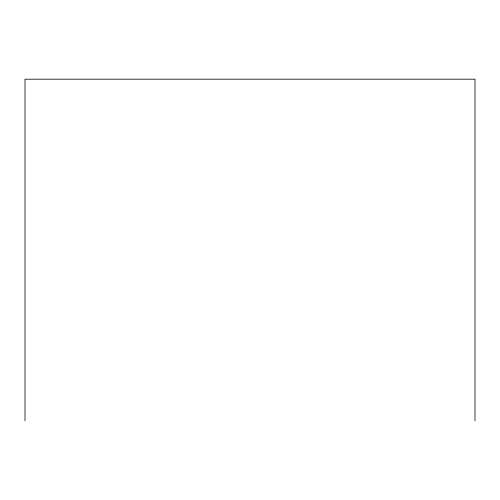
<?xml version="1.0" encoding="UTF-8"?>
<svg xmlns="http://www.w3.org/2000/svg" width="500" height="500" viewBox="0 0 500 500"><rect width="100%" height="100%" fill="white"/><g stroke="black" fill="none" stroke-linecap="round" stroke-linejoin="round"><path stroke-width="0.75" d="M475 420.806L475 79.194L25 79.194L25 420.806"/></g></svg>
